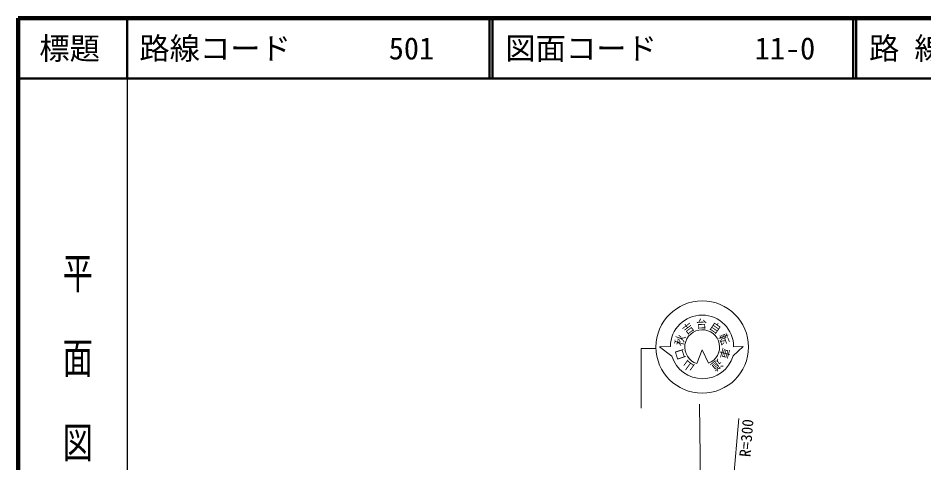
# Model space of a CAD drawing. Units: millimetres, scale not verified. Extents: x 40000 to 680000, y 20000 to 380000.
# Drawn here: x 40000 to 189424, y 306540 to 380000 of the extents above; entities that cross this region are included whole.
import ezdxf
from ezdxf.enums import TextEntityAlignment as Align

# ---------------------------------------------------------------- set-up
doc = ezdxf.new("R2010")
doc.units = ezdxf.units.MM
doc.header["$LTSCALE"] = 1000
for name, color, linetype, lineweight in [('M-BMK-SRVR', 3, 'Continuous', 13), ('M-STR-STRC', 7, 'Continuous', 13), ('M-TTL', 2, 'Continuous', 140), ('M-TTL-BAND', 7, 'Continuous', 25), ('M-TTL-LINE', 7, 'Continuous', 50)]:
    doc.layers.add(name, color=color, linetype=linetype, lineweight=lineweight)
doc.layers.add('M-TTL-TXT', color=7, linetype='Continuous')
doc.styles.add('@ＭＳ ゴシック', font='')
doc.styles.add('ＭＳ ゴシック', font='')
doc.styles.get('@ＭＳ ゴシック').set_extended_font_data('@MS Gothic')
doc.styles.get('ＭＳ ゴシック').set_extended_font_data('MS Gothic')

msp = doc.modelspace()

# ---------------------------------------------------------------- linework, layer by layer
at = {"layer": 'M-BMK-SRVR'}
msp.add_line((155763, 277394), (158888, 313898), dxfattribs=at)
at = {"layer": 'M-STR-STRC'}
for p, q in [((147598, 325772), (145829, 325732)), ((142776, 325407), (142776, 315555)), ((145193, 325407), (142776, 325407)), ((145829, 325732), (147844, 324168)), ((151951, 322951), (152871, 325209)), ((152871, 325209), (153882, 322996)), ((159608, 325743), (157954, 324196)), ((158039, 325725), (159608, 325743)), ((152942, 279550), (152393, 316233))]:
    msp.add_line(p, q, dxfattribs=at)
msp.add_circle((152861, 325678), 7630, dxfattribs=at)
for centre, radius, start, end in [((152818, 325731), 5222, 359.93402, 179.54548), ((152853, 325664), 2869, 291.1103, 251.6855), ((152894, 325732), 5288, 197.21134, 343.11438)]:
    msp.add_arc(centre, radius, start, end, dxfattribs=at)
at = {"layer": 'M-TTL'}
for p, q in [((40000, 380000), (40000, 20000)), ((680000, 380000), (40000, 380000))]:
    msp.add_line(p, q, dxfattribs=at)
at = {"layer": 'M-TTL-BAND'}
msp.add_line((58000, 370000), (58000, 20000), dxfattribs=at)
at = {"layer": 'M-TTL-LINE'}
for p, q in [((58000, 380000), (58000, 370000)), ((117750, 380000), (117750, 370000)), ((118250, 380000), (118250, 370000)), ((177750, 380000), (177750, 370000)), ((178250, 380000), (178250, 370000)), ((40000, 370000), (680000, 370000))]:
    msp.add_line(p, q, dxfattribs=at)

# ---------------------------------------------------------------- texts
at = {"layer": 'M-BMK-SRVR', "style": 'ＭＳ ゴシック'}
msp.add_text('R=300', height=1833, rotation=85.106, dxfattribs=at).set_placement((161344, 307417), align=Align.BOTTOM_LEFT)
at = {"layer": 'M-STR-STRC', "style": 'ＭＳ ゴシック'}
for s, rotation, p in [('台', 1.398, (152759, 329494)), ('吉', 37.017, (150546, 328723)), ('自', 325.778, (155008, 328832)), ('秋', 72.637, (149196, 326807)), ('転', 290.159, (156450, 326984)), ('口', 108.256, (149214, 324463)), ('車', 254.539, (156546, 324642)), ('山', 143.876, (150594, 322569)), ('道', 218.595, (155253, 322683))]:
    msp.add_text(s, height=1320, rotation=rotation, dxfattribs=at).set_placement(p, align=Align.MIDDLE_CENTER)
at = {"layer": 'M-TTL-BAND', "style": '@ＭＳ ゴシック', "width": 1.4}
msp.add_text('平  面  図', height=3666, rotation=270, dxfattribs=at).set_placement((49777, 306475), align=Align.MIDDLE_RIGHT)
at = {"layer": 'M-TTL-TXT', "style": 'ＭＳ ゴシック'}
msp.add_text('標題', height=3666, dxfattribs=at).set_placement((48500, 375000), align=Align.MIDDLE_CENTER)
for s, p in [('路線コード', (60000, 375000)), ('501', (101142, 375000)), ('図面コード', (120380, 375000)), ('11-0', (161521, 375000)), ('路 線 名', (180380, 375000))]:
    msp.add_text(s, height=3666, dxfattribs=at).set_placement(p, align=Align.MIDDLE_LEFT)

doc.saveas('drawing.dxf')
